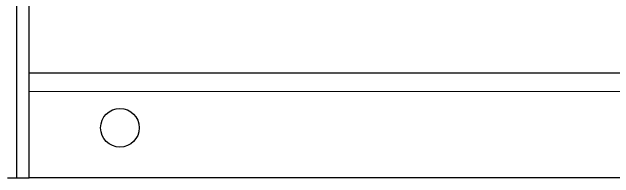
# Model space of a CAD drawing. Header units: millimetres. Extents: x 15 to 1184, y 5 to 836.
# Drawn here: x 438.1 to 522.2, y 501.3 to 524.5 of the extents above; entities that cross this region are included whole.
import ezdxf

# ---------------------------------------------------------------- set-up
doc = ezdxf.new("R2010")
doc.units = ezdxf.units.MM

msp = doc.modelspace()

# ---------------------------------------------------------------- linework, layer by layer
at = {"color": 7, "linetype": 'Continuous', "lineweight": 25}
for p, q in [((438.696, 653.75), (438.696, 501.35)), ((440.438, 501.35), (440.438, 653.75)), ((575.058, 515.955), (440.438, 515.955)), ((437.426, 501.35), (438.696, 501.35)), ((438.696, 501.35), (440.438, 501.35)), ((575.058, 501.35), (440.438, 501.35))]:
    msp.add_line(p, q, dxfattribs=at)
at = {"color": 8, "linetype": 'Continuous', "lineweight": 18}
msp.add_line((440.438, 513.415), (575.058, 513.415), dxfattribs=at)
at = {"color": 7, "linetype": 'Continuous', "lineweight": 25}
msp.add_circle((453.138, 508.335), 2.699, dxfattribs=at)

doc.saveas('drawing.dxf')
